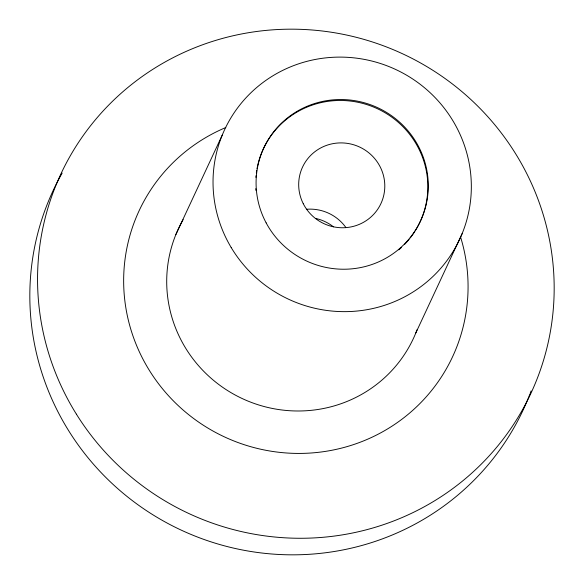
<?xml version="1.0" encoding="UTF-8"?>
<svg xmlns="http://www.w3.org/2000/svg" width="584" height="584" viewBox="0 0 584 584"><rect width="100%" height="100%" fill="white"/><g stroke="black" fill="none" stroke-linecap="round" stroke-linejoin="round"><path stroke-width="0.88" d="M175.886 234.534L222.212 135.189M415.837 332.909L462.163 233.563M417.107 329.661A129.677 126.743 25 0 1 241.9 398.405A129.677 126.743 25 0 1 183.15 219.635M414.742 231.578A86.447 84.498 25 0 1 410.216 237.943M409.129 239.301A86.447 84.498 25 0 1 404.508 244.484M401.398 247.528A86.447 84.498 25 0 1 398.792 249.85M255.901 190.421A86.447 84.498 25 0 1 255.777 188.676M255.887 177.368A86.447 84.498 25 0 1 256.04 175.638M256.339 173.039A86.447 84.498 25 0 1 256.719 170.455M257.018 168.739A86.447 84.498 25 0 1 257.529 166.192M257.719 165.352A86.447 84.498 25 0 1 374.037 107.237A86.447 84.498 25 0 1 415.202 230.848M315.513 218.401A43.223 42.245 25 0 1 333.464 226.833M306.425 209.284A43.223 42.245 25 0 1 345.728 227.278M529.834 394.266A259.347 253.493 25 0 1 179.704 529.411A259.347 253.493 25 0 1 62.16 173.09M531.097 390.915A259.347 253.493 25 0 1 530.148 393.434M460.447 236.637A172.9 168.995 25 0 1 353.101 444.738A172.9 168.995 25 0 1 135.868 343.735A172.9 168.995 25 0 1 225.782 127.524M266.136 222.854A86.447 84.498 25 0 0 415.18 230.629A86.447 84.498 25 0 0 345.232 99.645A86.447 84.498 25 0 0 266.136 222.854M231.206 247.558A129.677 126.743 25 0 0 454.892 248.47A129.677 126.743 25 0 0 340.457 57.108A129.677 126.743 25 0 0 231.206 247.558M303.271 203.707A43.223 42.245 25 0 0 377.717 209.254A43.223 42.245 25 0 0 344.239 143.022A43.223 42.245 25 0 0 303.271 203.707M76.402 414.18A259.347 253.493 25 0 0 523.585 407.785A259.347 253.493 25 0 0 287.591 29.2A259.347 253.493 25 0 0 76.402 414.18"/></g></svg>
